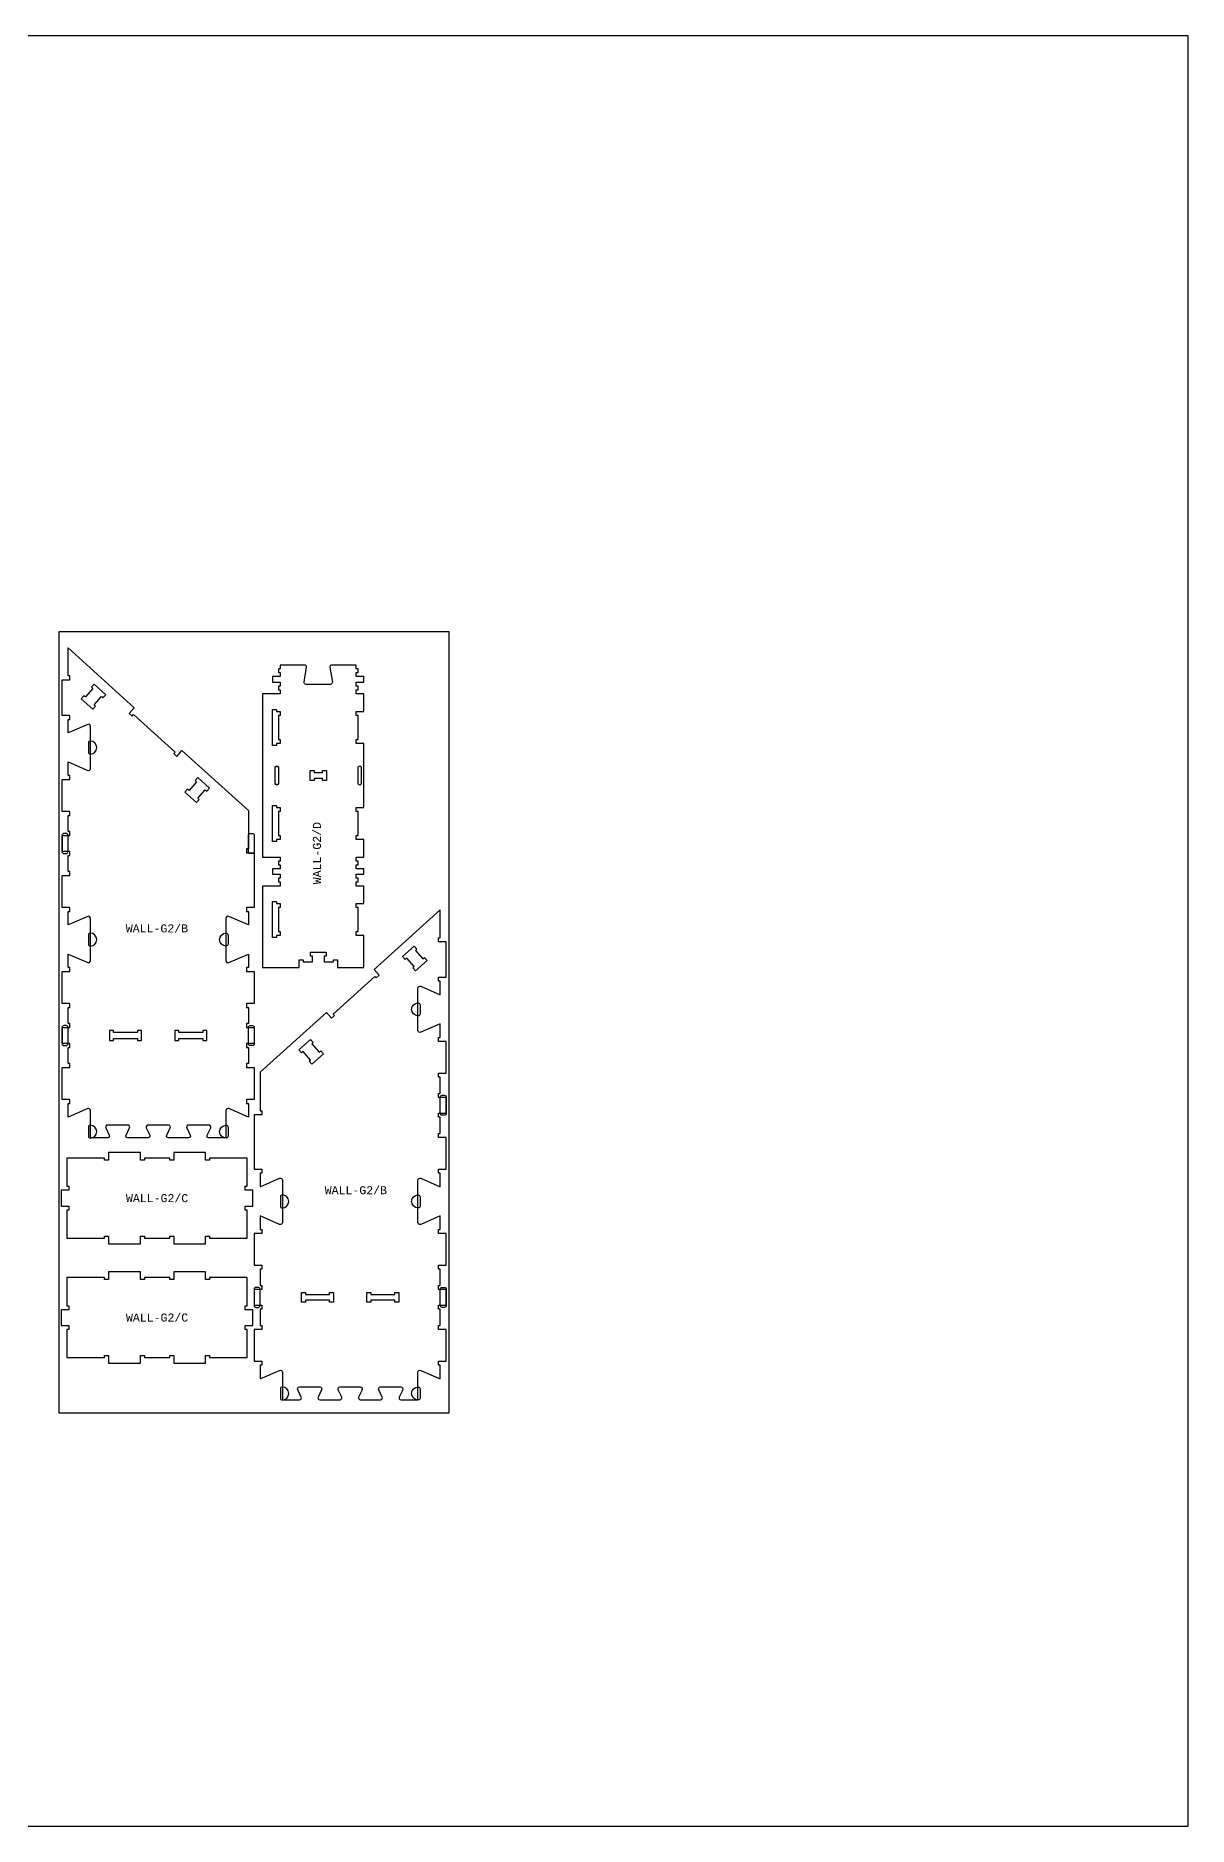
# Model space of a CAD drawing. Extents: x 0 to 12772, y 0 to 23683.
# Drawn here: x 3571 to 7173, y 0 to 5593 of the extents above; entities that cross this region are included whole.
import ezdxf

# ---------------------------------------------------------------- set-up
doc = ezdxf.new("R2010")
doc.units = 0
for name, color, linetype in [('0_SHEET_SPRUCEPLY_2440X122', 1, 'CONTINUOUS'), ('1_ANYTOOL_1MMDEEP_LABELS_S', 2, 'CONTINUOUS'), ('3_ANYTOOL_CUTTHROUGH_INSID', 4, 'CONTINUOUS'), ('4_ANYTOOL_CUTTHROUGH_OUTSI', 5, 'CONTINUOUS'), ('5_ANYTOOL_HALF_MILL_9MM_IN', 3, 'CONTINUOUS'), ('DONOTCUT', 7, 'CONTINUOUS')]:
    doc.layers.add(name, color=color, linetype=linetype)
doc.styles.add('MONOTXT_REGULAR', font='')
doc.styles.get('MONOTXT_REGULAR').set_extended_font_data('Monotxt')

msp = doc.modelspace()

# ---------------------------------------------------------------- linework, layer by layer
at = {"layer": '0_SHEET_SPRUCEPLY_2440X122'}
msp.add_lwpolyline([(3643, 1290.9), (4863, 1290.9), (4863, 3730.9), (3643, 3730.9)], close=True, dxfattribs=at)
at = {"layer": '3_ANYTOOL_CUTTHROUGH_INSID'}
for points in [[(3777.1, 3529.8), (3781.6, 3525.8), (3790, 3535), (3753.9, 3567.5), (3745.6, 3558.2), (3750, 3554.2), (3726.3, 3527.8), (3721.8, 3531.8), (3713.4, 3522.5), (3749.5, 3490.1), (3757.8, 3499.4), (3753.4, 3503.4)], [(4310.9, 3376.3), (4310.9, 3488.8), (4323.4, 3488.8), (4323.4, 3482.8), (4335.4, 3482.8), (4335.4, 3470.3), (4329.4, 3470.3), (4329.4, 3394.8), (4335.4, 3394.8), (4335.4, 3382.3), (4323.4, 3382.3), (4323.4, 3376.3)], [(4074, 3262.5), (4050.3, 3236.1), (4045.8, 3240.1), (4037.4, 3230.8), (4073.5, 3198.3), (4081.9, 3207.6), (4077.4, 3211.6), (4101.1, 3238), (4105.6, 3234), (4114, 3243.3), (4077.9, 3275.8), (4069.6, 3266.5)], [(4466.9, 3267.3), (4466.9, 3273.3), (4441.4, 3273.3), (4441.4, 3267.3), (4428.9, 3267.3), (4428.9, 3297.8), (4441.4, 3297.8), (4441.4, 3291.8), (4466.9, 3291.8), (4466.9, 3297.8), (4479.4, 3297.8), (4479.4, 3267.3)], [(4310.9, 3076.3), (4310.9, 3188.8), (4323.4, 3188.8), (4323.4, 3182.8), (4335.4, 3182.8), (4335.4, 3170.3), (4329.4, 3170.3), (4329.4, 3094.8), (4335.4, 3094.8), (4335.4, 3082.3), (4323.4, 3082.3), (4323.4, 3076.3)], [(4323.4, 2888.8), (4323.4, 2882.8), (4335.4, 2882.8), (4335.4, 2870.3), (4329.4, 2870.3), (4329.4, 2794.8), (4335.4, 2794.8), (4335.4, 2782.3), (4323.4, 2782.3), (4323.4, 2776.3), (4310.9, 2776.3), (4310.9, 2888.8)], [(4730.6, 2711.8), (4726.1, 2707.8), (4717.7, 2717), (4753.8, 2749.5), (4762.1, 2740.2), (4757.7, 2736.2), (4781.4, 2709.8), (4785.9, 2713.8), (4794.3, 2704.5), (4758.2, 2672.1), (4749.9, 2681.4), (4754.3, 2685.4)], [(3902.1, 2455.1), (3902.1, 2485.4), (3889.6, 2485.4), (3889.6, 2479.4), (3814.1, 2479.4), (3814.1, 2485.4), (3801.6, 2485.4), (3801.6, 2454.9), (3814.1, 2454.9), (3814.1, 2460.9), (3889.6, 2460.9), (3889.6, 2454.9), (3902.1, 2454.9)], [(4106.1, 2455.1), (4106.1, 2485.4), (4093.6, 2485.4), (4093.6, 2479.4), (4018.1, 2479.4), (4018.1, 2485.4), (4005.6, 2485.4), (4005.6, 2454.9), (4018.1, 2454.9), (4018.1, 2460.9), (4093.6, 2460.9), (4093.6, 2454.9), (4106.1, 2454.9)], [(4433.7, 2444.5), (4457.4, 2418.1), (4461.9, 2422.1), (4470.2, 2412.8), (4434.2, 2380.3), (4425.8, 2389.6), (4430.3, 2393.6), (4406.5, 2420), (4402.1, 2416), (4393.7, 2425.3), (4429.8, 2457.8), (4438.1, 2448.5)], [(4401.6, 1637.1), (4401.6, 1667.4), (4414.1, 1667.4), (4414.1, 1661.4), (4489.6, 1661.4), (4489.6, 1667.4), (4502.1, 1667.4), (4502.1, 1636.9), (4489.6, 1636.9), (4489.6, 1642.9), (4414.1, 1642.9), (4414.1, 1636.9), (4401.6, 1636.9)], [(4605.6, 1637.1), (4605.6, 1667.4), (4618.1, 1667.4), (4618.1, 1661.4), (4693.6, 1661.4), (4693.6, 1667.4), (4706.1, 1667.4), (4706.1, 1636.9), (4693.6, 1636.9), (4693.6, 1642.9), (4618.1, 1642.9), (4618.1, 1636.9), (4605.6, 1636.9)]]:
    msp.add_lwpolyline(points, close=True, dxfattribs=at)
for points in [[(4329.4, 3307.5), (4329.4, 3257.5, -1), (4319.9, 3257.5), (4319.9, 3307.5, -1)], [(4588.4, 3307.5), (4588.4, 3257.5, -1), (4578.9, 3257.5), (4578.9, 3307.5, -1)]]:
    msp.add_lwpolyline(points, format="xyb", close=True, dxfattribs=at)
at = {"layer": '4_ANYTOOL_CUTTHROUGH_OUTSI'}
for points in [[(4235.6, 2215.5), (4174.3, 2242.1, 0.539734), (4165.6, 2236.3), (4165.6, 2150.4), (4112.2, 2150.4), (4112.2, 2150.4, -0.551268), (4107, 2158.6), (4117.9, 2181.4, 0.551268), (4112.2, 2190.4), (4048.8, 2190.4, 0.551268), (4043.2, 2181.4), (4054.1, 2158.6, -0.551268), (4048.9, 2150.4), (3985.5, 2150.4, -0.551268), (3980.3, 2158.6), (3991.2, 2181.4, 0.551268), (3985.5, 2190.4), (3922.1, 2190.4, 0.551268), (3916.5, 2181.4), (3927.4, 2158.6, -0.551268), (3922.2, 2150.4), (3858.8, 2150.4, -0.551268), (3853.6, 2158.6), (3864.5, 2181.4, 0.551268), (3858.8, 2190.4), (3795.4, 2190.4, 0.551268), (3789.8, 2181.4), (3800.7, 2158.6, -0.551268), (3795.5, 2150.4), (3742.1, 2150.4), (3742.1, 2236.3), (3742.1, 2236.3, 0.539734), (3733.4, 2242.1), (3672.1, 2215.5), (3672.1, 2257.9), (3678.1, 2257.9), (3678.1, 2270.4), (3654.1, 2270.4), (3654.1, 2369.9), (3678.1, 2369.9), (3678.1, 2382.4), (3672.1, 2382.4), (3672.1, 2432.9), (3678.1, 2432.9), (3678.1, 2445.4), (3654.1, 2445.4), (3654.1, 2494.9), (3678.1, 2494.9), (3678.1, 2507.4), (3672.1, 2507.4), (3672.1, 2557.9), (3678.1, 2557.9), (3678.1, 2570.4), (3654.1, 2570.4), (3654.1, 2669.9), (3678.1, 2669.9), (3678.1, 2682.4), (3672.1, 2682.4), (3672.1, 2724.7), (3733.4, 2698.2), (3733.4, 2698.2, 0.539734), (3742.1, 2703.9), (3742.1, 2836.3, 0.539734), (3733.4, 2842.1), (3672.1, 2815.5), (3672.1, 2857.9), (3678.1, 2857.9), (3678.1, 2870.4), (3654.1, 2870.4), (3654.1, 2969.9), (3678.1, 2969.9), (3678.1, 2982.4), (3672.1, 2982.4), (3672.1, 3032.9), (3678.1, 3032.9), (3678.1, 3045.4), (3654.1, 3045.4), (3654.1, 3094.9), (3678.1, 3094.9), (3678.1, 3107.4), (3672.1, 3107.4), (3672.1, 3157.9), (3678.1, 3157.9), (3678.1, 3170.4), (3654.1, 3170.4), (3654.1, 3269.9), (3678.1, 3269.9), (3678.1, 3282.4), (3672.1, 3282.4), (3672.1, 3324.7), (3733.4, 3298.2), (3733.4, 3298.2, 0.539734), (3742.1, 3303.9), (3742.1, 3436.3, 0.539734), (3733.4, 3442.1), (3672.1, 3415.5), (3672.1, 3457.9), (3678.1, 3457.9), (3678.1, 3470.4), (3654.1, 3470.4), (3654.1, 3581.2), (3678.1, 3581.2), (3678.1, 3593.7), (3672.1, 3593.7), (3672.1, 3680.9), (3879.2, 3494.4), (3863.1, 3476.6), (3872.4, 3468.2), (3876.4, 3472.7), (4006.9, 3355.2), (4002.8, 3350.8), (4012.1, 3342.4), (4028.2, 3360.2), (4235.6, 3173.5), (4235.6, 3053.4), (4229.6, 3053.4), (4229.6, 3040.9), (4253.6, 3040.9), (4253.6, 2870.4), (4229.6, 2870.4), (4229.6, 2857.9), (4235.6, 2857.9), (4235.6, 2815.5), (4174.3, 2842.1), (4174.3, 2842.1, 0.539734), (4165.6, 2836.3), (4165.6, 2703.9, 0.539734), (4174.3, 2698.2), (4235.6, 2724.7), (4235.6, 2682.4), (4229.6, 2682.4), (4229.6, 2669.9), (4253.6, 2669.9), (4253.6, 2570.4), (4229.6, 2570.4), (4229.6, 2557.9), (4235.6, 2557.9), (4235.6, 2507.4), (4229.6, 2507.4), (4229.6, 2494.9), (4253.6, 2494.9), (4253.6, 2445.4), (4229.6, 2445.4), (4229.6, 2432.9), (4235.6, 2432.9), (4235.6, 2382.4), (4229.6, 2382.4), (4229.6, 2369.9), (4253.6, 2369.9), (4253.6, 2270.4), (4229.6, 2270.4), (4229.6, 2257.9), (4235.6, 2257.9), (4235.6, 2215.5)], [(4412, 3627.3), (4335.4, 3627.3), (4335.4, 3615.3), (4329.4, 3615.3), (4329.4, 3603.8), (4335.4, 3603.8), (4335.4, 3591.3), (4311.4, 3591.3), (4311.4, 3573.8), (4335.4, 3573.8), (4335.4, 3561.3), (4329.4, 3561.3), (4329.4, 3549.8), (4335.4, 3549.8), (4335.4, 3537.3), (4279.4, 3537.3), (4279.4, 3027.8), (4335.4, 3027.8), (4335.4, 3015.3), (4329.4, 3015.3), (4329.4, 3003.8), (4335.4, 3003.8), (4335.4, 2991.3), (4311.4, 2991.3), (4311.4, 2973.8), (4335.4, 2973.8), (4335.4, 2961.3), (4329.4, 2961.3), (4329.4, 2949.8), (4335.4, 2949.8), (4335.4, 2937.3), (4279.4, 2937.3), (4279.4, 2682.8), (4393.9, 2682.8), (4393.9, 2706.8), (4406.4, 2706.8), (4406.4, 2700.8), (4435.9, 2700.8), (4435.9, 2718.3), (4429.9, 2718.3), (4429.9, 2730.8), (4478.4, 2730.8), (4478.4, 2718.3), (4472.4, 2718.3), (4472.4, 2700.8), (4501.9, 2700.8), (4501.9, 2706.8), (4514.4, 2706.8), (4514.4, 2682.8), (4596.9, 2682.8), (4596.9, 2782.3), (4572.9, 2782.3), (4572.9, 2794.8), (4578.9, 2794.8), (4578.9, 2870.3), (4572.9, 2870.3), (4572.9, 2882.8), (4596.9, 2882.8), (4596.9, 2937.3), (4572.9, 2937.3), (4572.9, 2949.8), (4578.9, 2949.8), (4578.9, 2961.3), (4572.9, 2961.3), (4572.9, 2973.8), (4596.9, 2973.8), (4596.9, 2991.3), (4572.9, 2991.3), (4572.9, 3003.8), (4578.9, 3003.8), (4578.9, 3015.3), (4572.9, 3015.3), (4572.9, 3027.8), (4596.9, 3027.8), (4596.9, 3082.3), (4572.9, 3082.3), (4572.9, 3094.8), (4578.9, 3094.8), (4578.9, 3170.3), (4572.9, 3170.3), (4572.9, 3182.8), (4596.9, 3182.8), (4596.9, 3382.3), (4572.9, 3382.3), (4572.9, 3394.8), (4578.9, 3394.8), (4578.9, 3470.3), (4572.9, 3470.3), (4572.9, 3482.8), (4596.9, 3482.8), (4596.9, 3537.3), (4572.9, 3537.3), (4572.9, 3549.8), (4578.9, 3549.8), (4578.9, 3561.3), (4572.9, 3561.3), (4572.9, 3573.8), (4596.9, 3573.8), (4596.9, 3591.3), (4572.9, 3591.3), (4572.9, 3603.8), (4578.9, 3603.8), (4578.9, 3615.3), (4572.9, 3615.3), (4572.9, 3627.3), (4493.7, 3627.3), (4493.7, 3627.3), (4493.7, 3627.3), (4493.7, 3627.3), (4493.7, 3627.2), (4493.6, 3627.2), (4493.6, 3627.2), (4493.5, 3627.1), (4493.4, 3627), (4493.3, 3626.9), (4493.1, 3626.7), (4492.5, 3626.1), (4491.8, 3625.2, 0.220464), (4490.5, 3620.6), (4498.2, 3574.6, -0.463455), (4492, 3567.3), (4416.2, 3567.3, -0.463455), (4410, 3574.6), (4417.7, 3620.6, 0.463455)], [(4272.1, 1397.5), (4333.4, 1424.1, -0.539734), (4342.1, 1418.3), (4342.1, 1332.4), (4395.5, 1332.4), (4395.5, 1332.4, 0.551268), (4400.7, 1340.6), (4389.8, 1363.4, -0.551268), (4395.5, 1372.4), (4458.8, 1372.4, -0.551268), (4464.5, 1363.4), (4453.6, 1340.6, 0.551268), (4458.8, 1332.4), (4522.2, 1332.4, 0.551268), (4527.4, 1340.6), (4516.5, 1363.4, -0.551268), (4522.2, 1372.4), (4585.5, 1372.4, -0.551268), (4591.2, 1363.4), (4580.3, 1340.6, 0.551268), (4585.5, 1332.4), (4648.9, 1332.4, 0.551268), (4654.1, 1340.6), (4643.2, 1363.4, -0.551268), (4648.9, 1372.4), (4712.2, 1372.4, -0.551268), (4717.9, 1363.4), (4707, 1340.6, 0.551268), (4712.2, 1332.4), (4765.6, 1332.4), (4765.6, 1418.3), (4765.6, 1418.3, -0.539734), (4774.3, 1424.1), (4835.6, 1397.5), (4835.6, 1439.9), (4829.6, 1439.9), (4829.6, 1452.4), (4853.6, 1452.4), (4853.6, 1551.9), (4829.6, 1551.9), (4829.6, 1564.4), (4835.6, 1564.4), (4835.6, 1614.9), (4829.6, 1614.9), (4829.6, 1627.4), (4853.6, 1627.4), (4853.6, 1676.9), (4829.6, 1676.9), (4829.6, 1689.4), (4835.6, 1689.4), (4835.6, 1739.9), (4829.6, 1739.9), (4829.6, 1752.4), (4853.6, 1752.4), (4853.6, 1851.9), (4829.6, 1851.9), (4829.6, 1864.4), (4835.6, 1864.4), (4835.6, 1906.7), (4774.3, 1880.2), (4774.3, 1880.2, -0.539734), (4765.6, 1885.9), (4765.6, 2018.3, -0.539734), (4774.3, 2024.1), (4835.6, 1997.5), (4835.6, 2039.9), (4829.6, 2039.9), (4829.6, 2052.4), (4853.6, 2052.4), (4853.6, 2151.9), (4829.6, 2151.9), (4829.6, 2164.4), (4835.6, 2164.4), (4835.6, 2214.9), (4829.6, 2214.9), (4829.6, 2227.4), (4853.6, 2227.4), (4853.6, 2276.9), (4829.6, 2276.9), (4829.6, 2289.4), (4835.6, 2289.4), (4835.6, 2339.9), (4829.6, 2339.9), (4829.6, 2352.4), (4853.6, 2352.4), (4853.6, 2451.9), (4829.6, 2451.9), (4829.6, 2464.4), (4835.6, 2464.4), (4835.6, 2506.7), (4774.3, 2480.2), (4774.3, 2480.2, -0.539734), (4765.6, 2485.9), (4765.6, 2618.3, -0.539734), (4774.3, 2624.1), (4835.6, 2597.5), (4835.6, 2639.9), (4829.6, 2639.9), (4829.6, 2652.4), (4853.6, 2652.4), (4853.6, 2763.2), (4829.6, 2763.2), (4829.6, 2775.7), (4835.6, 2775.7), (4835.6, 2862.9), (4628.5, 2676.4), (4644.6, 2658.6), (4635.3, 2650.2), (4631.3, 2654.7), (4500.8, 2537.2), (4504.9, 2532.8), (4495.6, 2524.4), (4479.5, 2542.2), (4272.1, 2355.5), (4272.1, 2235.4), (4278.1, 2235.4), (4278.1, 2222.9), (4254.1, 2222.9), (4254.1, 2052.4), (4278.1, 2052.4), (4278.1, 2039.9), (4272.1, 2039.9), (4272.1, 1997.5), (4333.4, 2024.1), (4333.4, 2024.1, -0.539734), (4342.1, 2018.3), (4342.1, 1885.9, -0.539734), (4333.4, 1880.2), (4272.1, 1906.7), (4272.1, 1864.4), (4278.1, 1864.4), (4278.1, 1851.9), (4254.1, 1851.9), (4254.1, 1752.4), (4278.1, 1752.4), (4278.1, 1739.9), (4272.1, 1739.9), (4272.1, 1689.4), (4278.1, 1689.4), (4278.1, 1676.9), (4254.1, 1676.9), (4254.1, 1627.4), (4278.1, 1627.4), (4278.1, 1614.9), (4272.1, 1614.9), (4272.1, 1564.4), (4278.1, 1564.4), (4278.1, 1551.9), (4254.1, 1551.9), (4254.1, 1452.4), (4278.1, 1452.4), (4278.1, 1439.9), (4272.1, 1439.9), (4272.1, 1397.5)]]:
    msp.add_lwpolyline(points, format="xyb", close=True, dxfattribs=at)
for points in [[(4102.1, 2104.8), (4002.6, 2104.8), (4002.6, 2080.8), (3990.1, 2080.8), (3990.1, 2086.8), (3910.6, 2086.8), (3910.6, 2080.8), (3898.1, 2080.8), (3898.1, 2104.8), (3798.6, 2104.8), (3798.6, 2080.8), (3786.1, 2080.8), (3786.1, 2086.8), (3668.6, 2086.8), (3668.6, 1999.3), (3674.6, 1999.3), (3674.6, 1986.8), (3650.6, 1986.8), (3650.6, 1937.3), (3674.6, 1937.3), (3674.6, 1924.8), (3668.6, 1924.8), (3668.6, 1837.3), (3786.1, 1837.3), (3786.1, 1843.3), (3798.6, 1843.3), (3798.6, 1819.3), (3898.1, 1819.3), (3898.1, 1843.3), (3910.6, 1843.3), (3910.6, 1837.3), (3990.1, 1837.3), (3990.1, 1843.3), (4002.6, 1843.3), (4002.6, 1819.3), (4102.1, 1819.3), (4102.1, 1843.3), (4114.6, 1843.3), (4114.6, 1837.3), (4232.1, 1837.3), (4232.1, 1924.8), (4226.1, 1924.8), (4226.1, 1937.3), (4250.1, 1937.3), (4250.1, 1986.8), (4226.1, 1986.8), (4226.1, 1999.3), (4232.1, 1999.3), (4232.1, 2086.8), (4114.6, 2086.8), (4114.6, 2080.8), (4102.1, 2080.8)], [(4102.1, 1731.7), (4002.6, 1731.7), (4002.6, 1707.7), (3990.1, 1707.7), (3990.1, 1713.7), (3910.6, 1713.7), (3910.6, 1707.7), (3898.1, 1707.7), (3898.1, 1731.7), (3798.6, 1731.7), (3798.6, 1707.7), (3786.1, 1707.7), (3786.1, 1713.7), (3668.6, 1713.7), (3668.6, 1626.2), (3674.6, 1626.2), (3674.6, 1613.7), (3650.6, 1613.7), (3650.6, 1564.2), (3674.6, 1564.2), (3674.6, 1551.7), (3668.6, 1551.7), (3668.6, 1464.2), (3786.1, 1464.2), (3786.1, 1470.2), (3798.6, 1470.2), (3798.6, 1446.2), (3898.1, 1446.2), (3898.1, 1470.2), (3910.6, 1470.2), (3910.6, 1464.2), (3990.1, 1464.2), (3990.1, 1470.2), (4002.6, 1470.2), (4002.6, 1446.2), (4102.1, 1446.2), (4102.1, 1470.2), (4114.6, 1470.2), (4114.6, 1464.2), (4232.1, 1464.2), (4232.1, 1551.7), (4226.1, 1551.7), (4226.1, 1564.2), (4250.1, 1564.2), (4250.1, 1613.7), (4226.1, 1613.7), (4226.1, 1626.2), (4232.1, 1626.2), (4232.1, 1713.7), (4114.6, 1713.7), (4114.6, 1707.7), (4102.1, 1707.7)]]:
    msp.add_lwpolyline(points, close=True, dxfattribs=at)
at = {"layer": '5_ANYTOOL_HALF_MILL_9MM_IN'}
for points in [[(3741.6, 3349.6), (3741.8, 3349.6, 0.987577), (3741.8, 3390.1), (3741.6, 3390.1, 0.414362), (3735.6, 3384.1), (3735.6, 3355.6, 0.414362)], [(3653.6, 3044.9, 0.414214), (3659.6, 3038.9), (3666.1, 3038.9, 0.414214), (3672.1, 3044.9), (3672.1, 3095.4, 0.414214), (3666.1, 3101.4), (3659.6, 3101.4, 0.414214), (3653.6, 3095.4)], [(4254.1, 3044.9, -0.414214), (4248.1, 3038.9), (4241.6, 3038.9, -0.414214), (4235.6, 3044.9), (4235.6, 3095.4, -0.414214), (4241.6, 3101.4), (4248.1, 3101.4, -0.414214), (4254.1, 3095.4)], [(3741.6, 2749.6), (3741.8, 2749.6, 0.987577), (3741.8, 2790.1), (3741.6, 2790.1, 0.414362), (3735.6, 2784.1), (3735.6, 2755.6, 0.414362)], [(4166.1, 2749.6), (4165.8, 2749.6, -0.987577), (4165.8, 2790.1), (4166.1, 2790.1, -0.414362), (4172.1, 2784.1), (4172.1, 2755.6, -0.414362)], [(4766.1, 2531.6), (4765.8, 2531.6, -0.987577), (4765.8, 2572.1), (4766.1, 2572.1, -0.414362), (4772.1, 2566.1), (4772.1, 2537.6, -0.414362)], [(3653.6, 2444.9, 0.414214), (3659.6, 2438.9), (3666.1, 2438.9, 0.414214), (3672.1, 2444.9), (3672.1, 2495.4, 0.414214), (3666.1, 2501.4), (3659.6, 2501.4, 0.414214), (3653.6, 2495.4)], [(4254.1, 2444.9, -0.414214), (4248.1, 2438.9), (4241.6, 2438.9, -0.414214), (4235.6, 2444.9), (4235.6, 2495.4, -0.414214), (4241.6, 2501.4), (4248.1, 2501.4, -0.414214), (4254.1, 2495.4)], [(4854.1, 2226.9, -0.414214), (4848.1, 2220.9), (4841.6, 2220.9, -0.414214), (4835.6, 2226.9), (4835.6, 2277.4, -0.414214), (4841.6, 2283.4), (4848.1, 2283.4, -0.414214), (4854.1, 2277.4)], [(3741.6, 2149.6), (3741.8, 2149.6, 0.987577), (3741.8, 2190.1), (3741.6, 2190.1, 0.414362), (3735.6, 2184.1), (3735.6, 2155.6, 0.414362)], [(4166.1, 2149.6), (4165.8, 2149.6, -0.987577), (4165.8, 2190.1), (4166.1, 2190.1, -0.414362), (4172.1, 2184.1), (4172.1, 2155.6, -0.414362)], [(4341.6, 1931.6), (4341.9, 1931.6, 0.987577), (4341.9, 1972.1), (4341.6, 1972.1, 0.414362), (4335.6, 1966.1), (4335.6, 1937.6, 0.414362)], [(4766.1, 1931.6), (4765.8, 1931.6, -0.987577), (4765.8, 1972.1), (4766.1, 1972.1, -0.414362), (4772.1, 1966.1), (4772.1, 1937.6, -0.414362)], [(4253.6, 1626.9, 0.414214), (4259.6, 1620.9), (4266.1, 1620.9, 0.414214), (4272.1, 1626.9), (4272.1, 1677.4, 0.414214), (4266.1, 1683.4), (4259.6, 1683.4, 0.414214), (4253.6, 1677.4)], [(4854.1, 1626.9, -0.414214), (4848.1, 1620.9), (4841.6, 1620.9, -0.414214), (4835.6, 1626.9), (4835.6, 1677.4, -0.414214), (4841.6, 1683.4), (4848.1, 1683.4, -0.414214), (4854.1, 1677.4)], [(4341.6, 1331.6), (4341.9, 1331.6, 0.987577), (4341.9, 1372.1), (4341.6, 1372.1, 0.414362), (4335.6, 1366.1), (4335.6, 1337.6, 0.414362)], [(4766.1, 1331.6), (4765.8, 1331.6, -0.987577), (4765.8, 1372.1), (4766.1, 1372.1, -0.414362), (4772.1, 1366.1), (4772.1, 1337.6, -0.414362)]]:
    msp.add_lwpolyline(points, format="xyb", close=True, dxfattribs=at)
at = {"layer": 'DONOTCUT'}
msp.add_lwpolyline([(0, 0), (7173.1, 0), (7173.1, 5593.4), (0, 5593.4)], close=True, dxfattribs=at)

# ---------------------------------------------------------------- texts
at = {"layer": '1_ANYTOOL_1MMDEEP_LABELS_S', "insert": (4450.1, 3040), "char_height": 25, "width": 486.757, "attachment_point": 5, "rotation": 90, "style": 'MONOTXT_REGULAR'}
msp.add_mtext('WALL-G2/D', dxfattribs=at)
at = {"layer": '1_ANYTOOL_1MMDEEP_LABELS_S', "char_height": 25, "attachment_point": 5, "style": 'MONOTXT_REGULAR'}
for s, insert, width in [('WALL-G2/B', (3949.9, 2804.7), 486.757), ('WALL-G2/C', (3950.4, 1962), 486.486), ('WALL-G2/B', (4571.6, 1986.7), 486.757), ('WALL-G2/C', (3950.4, 1588.9), 486.486)]:
    msp.add_mtext(s, dxfattribs=dict(at, insert=insert, width=width))

doc.saveas('drawing.dxf')
